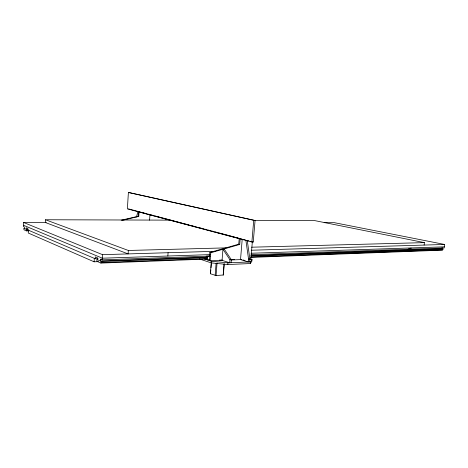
<?xml version="1.0" encoding="UTF-8"?>
<svg xmlns="http://www.w3.org/2000/svg" width="468" height="468" viewBox="0 0 468 468"><rect width="100%" height="100%" fill="white"/><g stroke="black" fill="none" stroke-linecap="round" stroke-linejoin="round"><path stroke-width="0.7" d="M46.192 222.481L23.581 222.47L23.4 226.57L24.383 226.986L24.318 228.454M26.483 230.888L26.746 229.495L23.833 228.249L23.967 229.8L26.483 230.888L28.671 230.87M28.384 230.192L28.255 233.017L94.103 261.799L98.461 261.641M45.443 219.749L45.314 222.481L128.121 253.908L128.337 250.468L45.443 219.749L170.2 220.141M94.103 261.799L94.302 258.359M98.122 258.646L95.203 258.745L95.308 256.926L97.636 257.915L97.531 259.74M102.135 259.143L100.673 259.196L100.567 261.039L206.423 257.242M100.918 263.075L101.345 261.366L96.771 259.412L96.981 261.372L100.918 263.075L206.727 259.079M210.22 256.107L102.252 259.857L102.55 254.674L23.581 222.47M128.396 192.447L127.378 208.886L251.889 242.032L253.246 242.003L255.066 220.527L128.396 192.447L255.066 220.527M121.212 220.235L138.142 216.263L138.411 212.057M122.522 220.252L138.762 216.438L139.078 211.518M149.596 220.165L149.965 214.496M167.854 256.019L168.082 252.714M206.019 259.453L206.628 258.71L206.716 257.552L206.177 257.459L206.277 256.131L209.898 256.002M209.225 260.506L209.845 252.468L238.756 244.173L239.721 244.442L240.195 238.727M239.721 244.442L210.787 252.761L210.161 260.811L222.522 260.319M224.236 263.864L223.347 274.991L216.07 275.553L210.378 273.751L211.244 262.636M250.678 259.137L252.03 259.541L251.889 261.15L250.304 263.542L227.805 264.543L211.273 262.899L211.401 261.22L204.469 258.944M210.846 269.948L210.378 273.751M211.015 267.766L211.302 264.122M215.145 275.447L216.081 263.519M216.07 275.553L217.058 262.917M222.938 249.268L222.06 260.343L229.706 262.788L229.952 259.769L222.938 249.268L224.324 249.228L231.344 259.717L231.098 262.724M223.183 275.155L224.073 264.01M227.805 264.543L227.939 262.864L250.439 261.899L252.03 259.541M238.756 244.173L239.224 238.469M242.196 239.353L240.523 259.605L248.297 261.992L248.543 259.038L245.928 240.529M247.256 240.499L249.883 258.979L249.631 261.934L247.683 261.337M251.889 242.032L253.703 220.522M250.304 263.542L250.439 261.899M252.328 241.974L250.871 259.196L249.421 259.254M410.974 247.952L410.84 249.128L408.792 248.689L408.646 250L407.33 249.713M424.119 245.074L424.4 242.623L314.654 220.592L253.369 220.399M442.131 247.554L441.985 248.8L250.959 255.651M250.515 257.423L442.43 250.175L442.997 249.011L441.669 248.736M324.149 222.674L334.363 222.68L444.6 244.46L444.185 247.97L251.076 254.686M136.486 216.994L137.943 211.378M229.952 259.769L231.344 259.717M248.543 259.038L249.883 258.979M231.245 259.974L241.845 259.553M209.371 259.752L207.195 259.839L207.453 256.505L209.623 256.429M219.398 260.103L222.3 259.992M231.016 259.646L234.649 259.506M101.345 261.366L207.195 257.54M251 255.955L442.997 249.011M101.281 262.478L207.125 258.535M250.924 256.903L442.904 249.76M210.161 254.615L102.346 258.196L23.459 225.254M251.012 253.258L444.319 246.841M102.55 254.674L215.093 251.31M251.257 250.234L444.6 244.46M128.337 250.468L226.05 247.876M251.573 247.203L424.4 242.623M26.711 230.379L28.899 230.367M27.717 229.273L26.255 229.285L26.319 227.805L27.846 228.448L27.782 229.934L95.203 258.745M26.746 229.495L28.209 229.484M123.376 219.726L124.593 219.732M140.084 211.788L138.668 211.77L238.189 238.235M211.401 261.22L227.939 262.864M128.554 208.904L139.827 211.893M141.231 212.267L146.87 213.765M148.28 214.139L153.913 215.637M155.323 216.011L160.957 217.503M162.367 217.877L168.006 219.375M169.41 219.749L175.05 221.247M176.459 221.621L182.093 223.113M183.503 223.488L189.136 224.985M190.546 225.36L196.186 226.857M197.59 227.232L203.229 228.729M204.639 229.098L206.751 229.659M208.161 230.034L210.272 230.595M211.682 230.97L213.794 231.531M215.204 231.906L217.316 232.467M218.726 232.842L220.837 233.403M222.247 233.778L224.365 234.339M225.769 234.714L227.887 235.269M229.297 235.644L231.408 236.205M232.818 236.58L234.93 237.141M236.34 237.516L238.452 238.077M239.862 238.452L241.974 239.013M243.383 239.388L245.495 239.949M246.905 240.324L249.017 240.885M250.427 241.254L253.246 242.003M138.142 216.263L138.762 216.438M243.144 259.951L245.092 260.547M209.845 252.468L210.787 252.761M199.497 258.985L211.273 262.899M100.673 259.196L102.252 259.857"/></g></svg>
